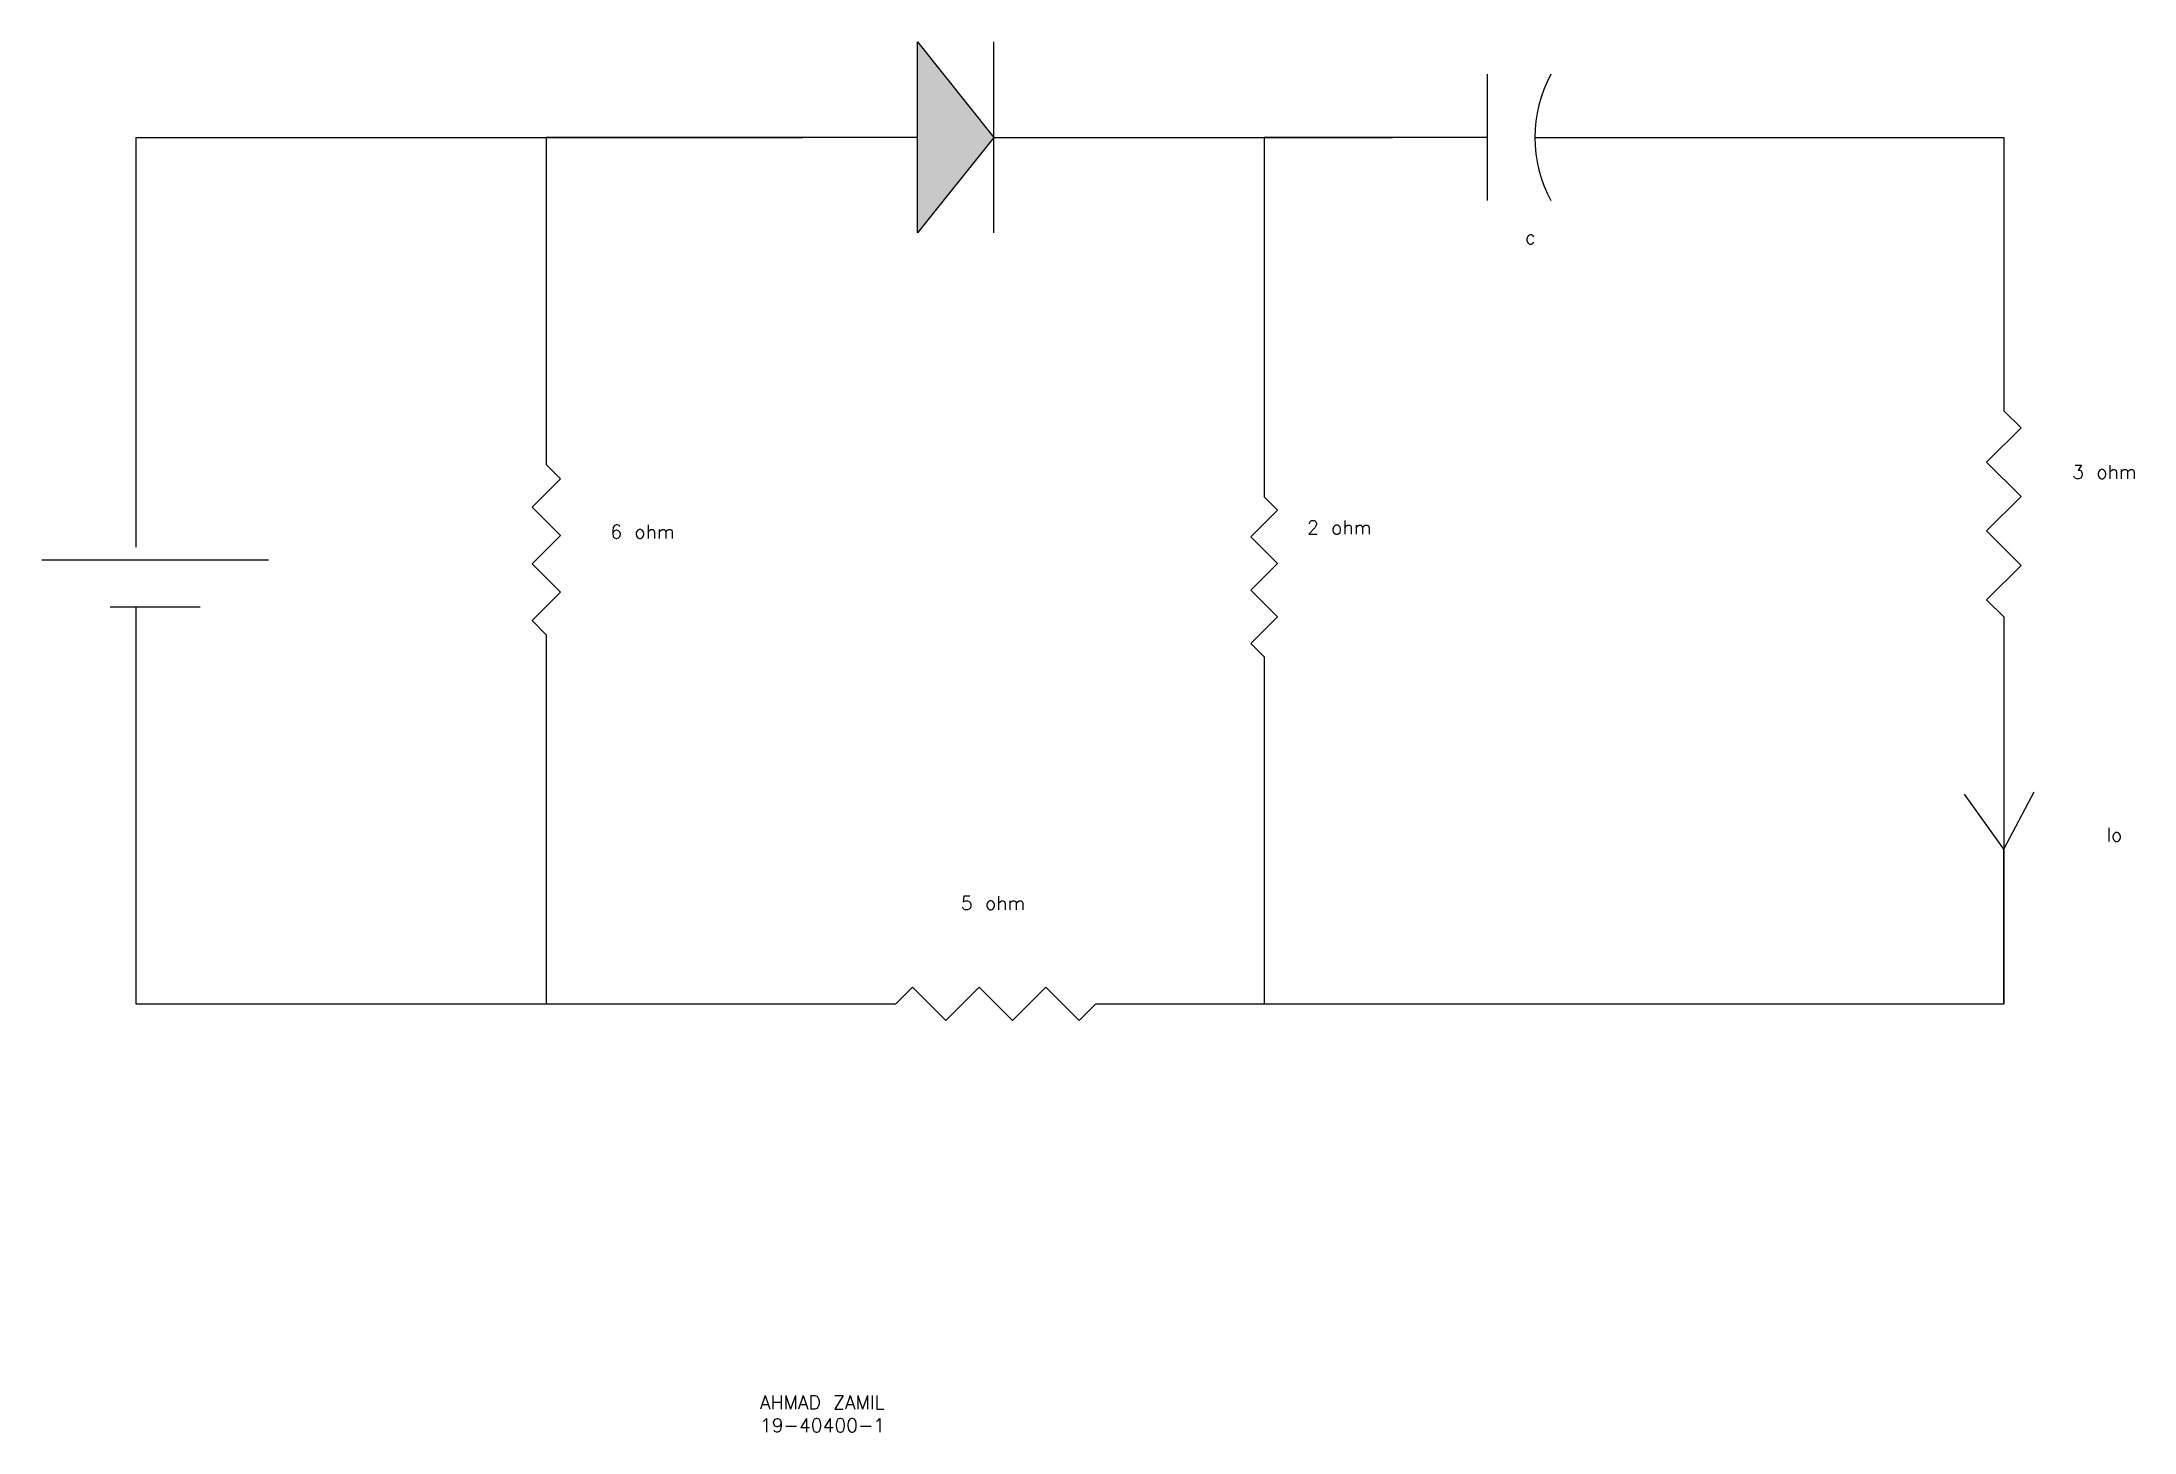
# Model space of a CAD drawing. Header units: inches. Extents: x 23.1 to 61, y 13 to 38.2.
import ezdxf

# ---------------------------------------------------------------- set-up
doc = ezdxf.new("R2010")
doc.units = ezdxf.units.IN
doc.header["$MEASUREMENT"] = 0
doc.styles.get("Standard").update_dxf_attribs({"font": 'txt.shx', "height": 0.35})

# ---------------------------------------------------------------- blocks, each defined once
blk = doc.blocks.new('Diode')
at = {"color": 7}
for p, q in [((0.15, 0.125), (0.25, 0)), ((0.15, -0.125), (0.15, 0.125)), ((0.25, -0.125), (0.25, 0.125)), ((0.15, 0), (0, 0)), ((0.25, 0), (0.15, -0.125)), ((0.25, 0), (0.4, 0))]:
    blk.add_line(p, q, dxfattribs=at)
blk.add_solid([(0.15, -0.125), (0.25, 0), (0.15, 0.125)], dxfattribs=at)
blk = doc.blocks.new('Capacitor')
at = {"color": 7}
for p, q in [((0.15, -0.1), (0.15, 0.1)), ((0.15, 0), (0, 0)), ((0.225, 0), (0.4, 0))]:
    blk.add_line(p, q, dxfattribs=at)
blk.add_arc((0.4375, 0), 0.2125, 151.9275, 208.0725, dxfattribs=at)
blk = doc.blocks.new('Resistor')
at = {"color": 7}
blk.add_lwpolyline([(0, 0), (0.05, 0), (0.075, 0.025), (0.125, -0.025), (0.175, 0.025), (0.225, -0.025), (0.275, 0.025), (0.325, -0.025), (0.35, 0), (0.4, 0)], dxfattribs=at)

msp = doc.modelspace()

# ---------------------------------------------------------------- linework, layer by layer
for p, q in [((24.759, 36.503), (36.847, 36.503)), ((24.759, 36.503), (24.759, 29.071)), ((36.847, 36.503), (32.198, 36.503)), ((32.198, 36.503), (32.198, 31.084)), ((42.396, 36.503), (47.541, 36.503)), ((47.541, 36.503), (45.216, 36.503)), ((45.216, 36.503), (45.216, 30.465)), ((52.129, 36.503), (58.623, 36.503)), ((58.623, 36.503), (58.623, 32.168)), ((23.054, 28.839), (27.161, 28.839)), ((24.294, 27.987), (25.921, 27.987)), ((24.759, 27.987), (24.759, 20.787)), ((32.198, 26.965), (32.198, 20.787)), ((58.623, 27.182), (58.623, 20.787)), ((45.216, 26.594), (45.216, 20.787)), ((58.623, 23.589), (57.909, 24.588)), ((58.623, 23.589), (59.17, 24.631)), ((58.623, 20.787), (58.623, 23.589)), ((24.759, 20.787), (37.932, 20.787)), ((42.768, 20.787), (58.623, 20.787))]:
    msp.add_line(p, q)

# ---------------------------------------------------------------- block references
for name, p, xscale, yscale, zscale in [('Diode', (36.847, 36.503), 13.87103364434699, 13.87103364434699, 13.87103364434699), ('Capacitor', (47.541, 36.503), 11.46878765835521, 11.46878765835521, 11.46878765835521), ('Resistor', (37.932, 20.787), 12.08872214080839, 12.08872214080839, 12.08872214080839)]:
    msp.add_blockref(name, p, dxfattribs=dict(xscale=xscale, yscale=yscale, zscale=zscale))
at = {"rotation": 270}
for p, xscale, yscale, zscale in [((58.623, 32.168), 12.46451277168151, 12.46451277168151, 12.46451277168151), ((32.198, 31.084), 10.29677143955237, 10.29677143955237, 10.29677143955237), ((45.216, 30.465), 9.677416677282096, 9.677416677282096, 9.677416677282096)]:
    msp.add_blockref('Resistor', p, dxfattribs=dict(at, xscale=xscale, yscale=yscale, zscale=zscale))

# ---------------------------------------------------------------- texts
for s, p in [('c', (49.943, 34.568)), ('3 ohm', (59.862, 30.31)), ('6 ohm', (33.36, 29.226)), ('2 ohm', (45.991, 29.303)), ('Io', (60.482, 23.729)), ('5 ohm', (39.715, 22.49)), ('AHMAD ZAMIL', (36.072, 13.432)), ('19-40400-1', (36.072, 13.016))]:
    msp.add_text(s, height=0.25).set_placement(p)

doc.saveas('drawing.dxf')
